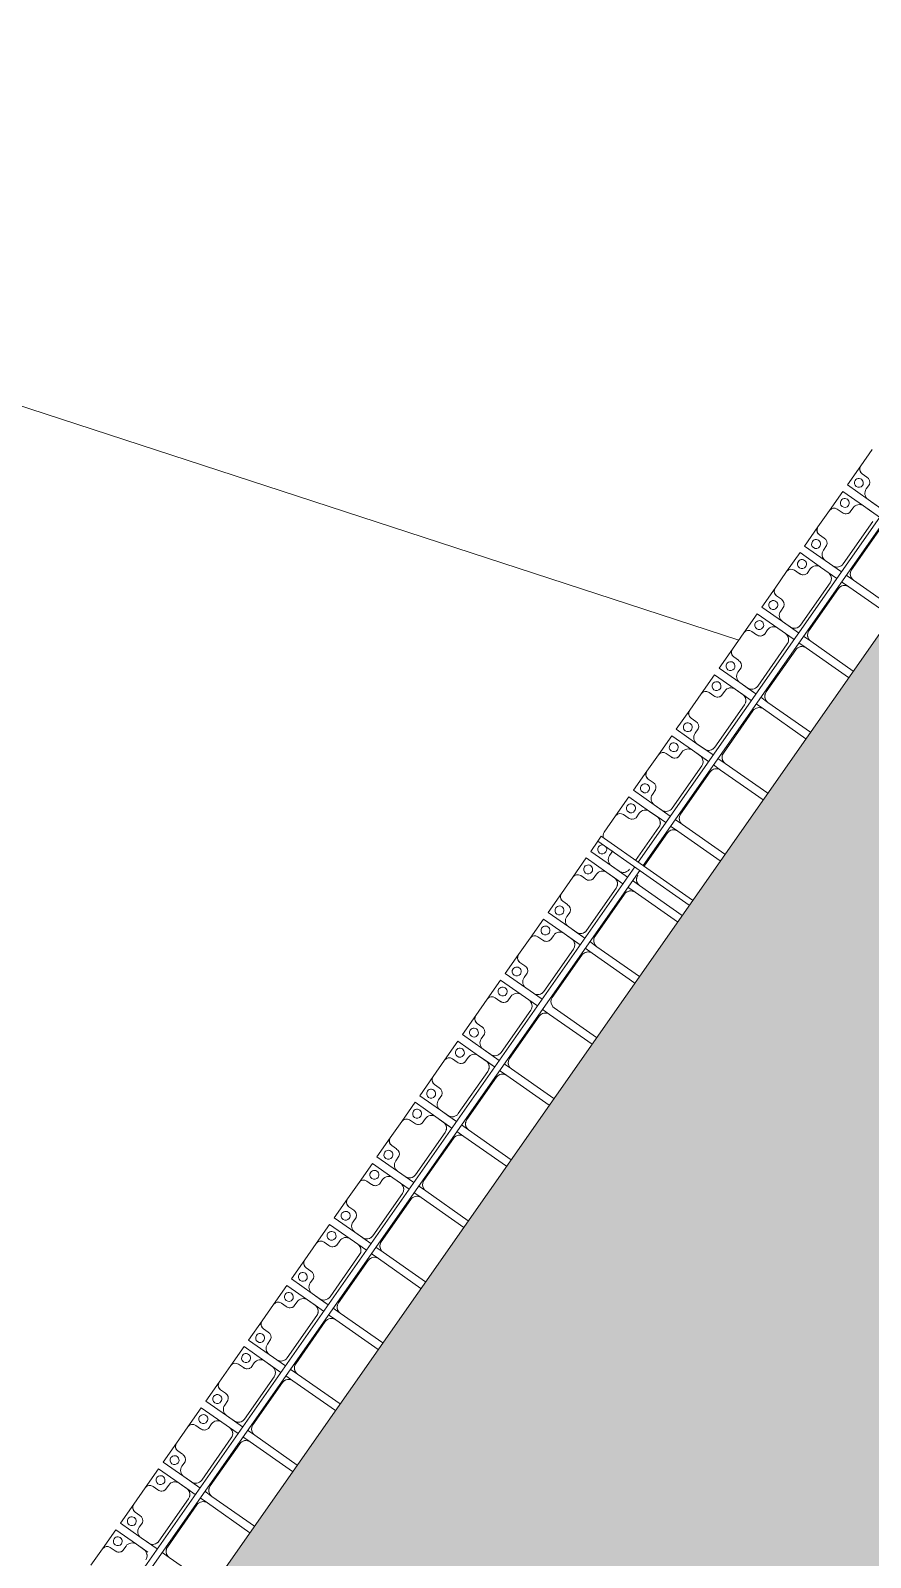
# Model space of a CAD drawing. Header units: millimetres. Extents: x -861324 to 439029, y -308065 to 694685.
# Drawn here: x -482926 to -477293, y 228396 to 238636 of the extents above; entities that cross this region are included whole.
import ezdxf

# ---------------------------------------------------------------- set-up
doc = ezdxf.new("R2010")
doc.units = ezdxf.units.MM
for name, color, linetype, lineweight in [('A-DETL-GENF', 92, 'Continuous', 9), ('A-DETL-THIN', 151, 'Continuous', 9), ('A-GENM', 13, 'Continuous', 9), ('C-TOPO-MINR', 7, 'Continuous', 9), ('S-BEAM', 12, 'Continuous', 9)]:
    doc.layers.add(name, color=color, linetype=linetype, lineweight=lineweight)

# ---------------------------------------------------------------- blocks, each defined once
blk = doc.blocks.new('Dầm C52 - Hộp 40x60-19816-BỐ TRÍ BÈ PIN HỒ BẢN MÒNG')
at = {"layer": 'S-BEAM', "color": 7}
for p, q in [((-145891, -20), (-145891, 20)), ((-145891, 20), (-145143, 20)), ((-145143, -20), (-145891, -20))]:
    blk.add_line(p, q, dxfattribs=at)
blk = doc.blocks.new('Dai phaodi lai - DẢI PHAO ĐI LẠI-19048-BỐ TRÍ BÈ PIN HỒ BẢN MÒNG')
at = {"layer": 'A-GENM', "color": 7}
for p, q in [((49223, -348), (49223, 0)), ((49277, 0), (49277, -348)), ((49723, -348), (49723, 0)), ((49777, 0), (49777, -348)), ((50223, -348), (50223, 0)), ((50277, 0), (50277, -348)), ((50723, -348), (50723, 0)), ((50777, 0), (50777, -348)), ((51223, -348), (51223, 0)), ((51277, 0), (51277, -348)), ((51723, -348), (51723, 0)), ((51777, 0), (51777, -348)), ((52223, -348), (52223, 0)), ((52277, 0), (52277, -348)), ((52723, -348), (52723, 0)), ((52777, 0), (52777, -348)), ((53223, -348), (53223, 0)), ((53277, 0), (53277, -348)), ((53723, -348), (53723, 0)), ((53777, 0), (53777, -348)), ((54223, -348), (54223, 0)), ((54277, 0), (54277, -348)), ((54723, -348), (54723, 0)), ((54777, 0), (54777, -348)), ((55223, -348), (55223, 0)), ((55277, 0), (55277, -348)), ((55723, -348), (55723, 0)), ((55777, 0), (55777, -348)), ((56223, -348), (56223, 0)), ((56277, 0), (56277, -348)), ((56723, -348), (56723, 0)), ((56777, 0), (56777, -348)), ((57223, -348), (57223, 0)), ((48827, -398), (49173, -398)), ((49223, -348), (49223, -407)), ((49277, -407), (49277, -348)), ((49327, -398), (49673, -398)), ((49723, -348), (49723, -407)), ((49777, -407), (49777, -348)), ((49827, -398), (50173, -398)), ((50223, -348), (50223, -407)), ((50277, -407), (50277, -348)), ((50327, -398), (50673, -398)), ((50723, -348), (50723, -407)), ((50777, -407), (50777, -348)), ((50827, -398), (51173, -398)), ((51223, -348), (51223, -407)), ((51277, -407), (51277, -348)), ((51327, -398), (51600, -398)), ((51723, -348), (51723, -407)), ((51777, -407), (51777, -348)), ((51827, -398), (52173, -398)), ((52223, -348), (52223, -407)), ((52277, -407), (52277, -348)), ((52327, -398), (52673, -398)), ((52777, -407), (52777, -348)), ((52827, -398), (53173, -398)), ((53223, -348), (53223, -407)), ((53277, -407), (53277, -348)), ((53327, -398), (53673, -398)), ((53723, -348), (53723, -407)), ((53777, -407), (53777, -348)), ((53827, -398), (54173, -398)), ((54223, -348), (54223, -407)), ((54277, -407), (54277, -348)), ((54327, -398), (54673, -398)), ((54723, -348), (54723, -407)), ((54777, -407), (54777, -348)), ((54827, -398), (55173, -398)), ((55223, -348), (55223, -407)), ((55277, -407), (55277, -348)), ((55327, -398), (55673, -398)), ((55723, -348), (55723, -407)), ((55777, -407), (55777, -348)), ((55827, -398), (56173, -398)), ((56223, -348), (56223, -407)), ((56277, -407), (56277, -348)), ((56327, -398), (56673, -398)), ((56723, -348), (56723, -407)), ((56777, -407), (56777, -348)), ((56827, -398), (57173, -398)), ((57223, -348), (57223, -407)), ((49173, -467), (48827, -467)), ((49223, -447), (49223, -517)), ((49277, -517), (49277, -447)), ((49673, -467), (49327, -467)), ((49723, -447), (49723, -517)), ((49777, -517), (49777, -447)), ((50173, -467), (49827, -467)), ((50223, -447), (50223, -517)), ((50277, -517), (50277, -447)), ((50673, -467), (50327, -467)), ((50723, -447), (50723, -517)), ((50777, -517), (50777, -447)), ((51173, -467), (50827, -467)), ((51223, -447), (51223, -517)), ((51277, -517), (51277, -447)), ((51600, -467), (51327, -467)), ((51723, -447), (51723, -517)), ((51777, -517), (51777, -447)), ((52173, -467), (51827, -467)), ((52223, -447), (52223, -517)), ((52277, -517), (52277, -447)), ((52673, -467), (52327, -467)), ((52723, -447), (52723, -517)), ((52777, -517), (52777, -447)), ((53173, -467), (52827, -467)), ((53223, -447), (53223, -517)), ((53277, -517), (53277, -447)), ((53673, -467), (53327, -467)), ((53723, -447), (53723, -517)), ((53777, -517), (53777, -447)), ((54173, -467), (53827, -467)), ((54223, -447), (54223, -517)), ((54277, -517), (54277, -447)), ((54673, -467), (54327, -467)), ((54723, -447), (54723, -517)), ((54777, -517), (54777, -447)), ((55173, -467), (54827, -467)), ((55223, -447), (55223, -517)), ((55277, -517), (55277, -447)), ((55673, -467), (55327, -467)), ((55723, -447), (55723, -517)), ((55777, -517), (55777, -447)), ((56173, -467), (55827, -467)), ((56223, -447), (56223, -517)), ((56277, -517), (56277, -447)), ((56673, -467), (56327, -467)), ((56723, -447), (56723, -517)), ((56777, -517), (56777, -447)), ((57173, -467), (56827, -467)), ((57223, -447), (57223, -517)), ((57277, -517), (57277, -486)), ((48723, -579), (48723, -517)), ((48723, -579), (48723, -748)), ((48723, -748), (48723, -579)), ((48777, -517), (48777, -579)), ((48777, -748), (48777, -579)), ((48777, -579), (48777, -748)), ((49223, -579), (49223, -517)), ((49223, -579), (49223, -748)), ((49223, -748), (49223, -579)), ((49277, -517), (49277, -579)), ((49277, -748), (49277, -579)), ((49277, -579), (49277, -748)), ((49723, -579), (49723, -517)), ((49723, -579), (49723, -748)), ((49723, -748), (49723, -579)), ((49777, -517), (49777, -579)), ((49777, -748), (49777, -579)), ((49777, -579), (49777, -748)), ((50223, -579), (50223, -517)), ((50223, -579), (50223, -748)), ((50223, -748), (50223, -579)), ((50277, -517), (50277, -579)), ((50277, -748), (50277, -579)), ((50277, -579), (50277, -748)), ((50723, -579), (50723, -517)), ((50723, -579), (50723, -748)), ((50723, -748), (50723, -579)), ((50777, -517), (50777, -579)), ((50777, -748), (50777, -579)), ((50777, -579), (50777, -748)), ((51223, -579), (51223, -517)), ((51223, -579), (51223, -748)), ((51223, -748), (51223, -579)), ((51277, -517), (51277, -579)), ((51277, -748), (51277, -579)), ((51277, -579), (51277, -748)), ((51723, -579), (51723, -517)), ((51723, -579), (51723, -748)), ((51723, -748), (51723, -579)), ((51777, -517), (51777, -579)), ((51777, -748), (51777, -579)), ((51777, -579), (51777, -748)), ((52223, -579), (52223, -517)), ((52223, -579), (52223, -748)), ((52223, -748), (52223, -579)), ((52277, -517), (52277, -579)), ((52277, -748), (52277, -579)), ((52277, -579), (52277, -748)), ((52723, -579), (52723, -517)), ((52723, -579), (52723, -748)), ((52723, -748), (52723, -579)), ((52777, -517), (52777, -579)), ((52777, -748), (52777, -579)), ((52777, -579), (52777, -748)), ((53223, -579), (53223, -517)), ((53223, -579), (53223, -748)), ((53223, -748), (53223, -579)), ((53277, -517), (53277, -579)), ((53277, -748), (53277, -579)), ((53277, -579), (53277, -748)), ((53723, -579), (53723, -517)), ((53723, -579), (53723, -748)), ((53723, -748), (53723, -579)), ((53777, -517), (53777, -579)), ((53777, -748), (53777, -579)), ((53777, -579), (53777, -748)), ((54223, -579), (54223, -517)), ((54223, -579), (54223, -748)), ((54223, -748), (54223, -579)), ((54277, -517), (54277, -579)), ((54277, -748), (54277, -579)), ((54277, -579), (54277, -748)), ((54723, -579), (54723, -517)), ((54723, -579), (54723, -748)), ((54723, -748), (54723, -579)), ((54777, -517), (54777, -579)), ((54777, -748), (54777, -579)), ((54777, -579), (54777, -748)), ((55223, -579), (55223, -517)), ((55223, -579), (55223, -748)), ((55223, -748), (55223, -579)), ((55277, -517), (55277, -579)), ((55277, -748), (55277, -579)), ((55277, -579), (55277, -748)), ((55723, -579), (55723, -517)), ((55723, -579), (55723, -748)), ((55723, -748), (55723, -579)), ((55777, -517), (55777, -579)), ((55777, -748), (55777, -579)), ((55777, -579), (55777, -748)), ((56223, -579), (56223, -517)), ((56223, -579), (56223, -748)), ((56223, -748), (56223, -579)), ((56277, -517), (56277, -579)), ((56277, -748), (56277, -579)), ((56277, -579), (56277, -748)), ((56723, -579), (56723, -517)), ((56723, -579), (56723, -748)), ((56723, -748), (56723, -579)), ((56777, -517), (56777, -579)), ((56777, -748), (56777, -579)), ((56777, -579), (56777, -748)), ((57223, -579), (57223, -517)), ((57223, -579), (57223, -748)), ((57223, -748), (57223, -579)), ((57277, -517), (57277, -579)), ((57277, -748), (57277, -579)), ((57277, -579), (57277, -748)), ((48605, -710), (48605, -671)), ((48636, -629), (48673, -629)), ((48636, -629), (48673, -629)), ((48673, -629), (48636, -629)), ((48827, -629), (48864, -629)), ((48827, -629), (48864, -629)), ((48864, -629), (48827, -629)), ((48895, -671), (48895, -710)), ((49105, -710), (49105, -671)), ((49136, -629), (49173, -629)), ((49136, -629), (49173, -629)), ((49173, -629), (49136, -629)), ((49327, -629), (49364, -629)), ((49327, -629), (49364, -629)), ((49364, -629), (49327, -629)), ((49395, -671), (49395, -710)), ((49605, -710), (49605, -671)), ((49636, -629), (49673, -629)), ((49636, -629), (49673, -629)), ((49673, -629), (49636, -629)), ((49827, -629), (49864, -629)), ((49827, -629), (49864, -629)), ((49864, -629), (49827, -629)), ((49895, -671), (49895, -710)), ((50105, -710), (50105, -671)), ((50136, -629), (50173, -629)), ((50136, -629), (50173, -629)), ((50173, -629), (50136, -629)), ((50327, -629), (50364, -629)), ((50327, -629), (50364, -629)), ((50364, -629), (50327, -629)), ((50395, -671), (50395, -710)), ((50605, -710), (50605, -671)), ((50636, -629), (50673, -629)), ((50636, -629), (50673, -629)), ((50673, -629), (50636, -629)), ((50827, -629), (50864, -629)), ((50827, -629), (50864, -629)), ((50864, -629), (50827, -629)), ((50895, -671), (50895, -710)), ((51105, -710), (51105, -671)), ((51136, -629), (51173, -629)), ((51136, -629), (51173, -629)), ((51173, -629), (51136, -629)), ((51327, -629), (51364, -629)), ((51327, -629), (51364, -629)), ((51364, -629), (51327, -629)), ((51395, -671), (51395, -710)), ((51636, -629), (51673, -629)), ((51636, -629), (51673, -629)), ((51673, -629), (51636, -629)), ((51827, -629), (51864, -629)), ((51827, -629), (51864, -629)), ((51864, -629), (51827, -629)), ((51895, -671), (51895, -710)), ((52105, -710), (52105, -671)), ((52136, -629), (52173, -629)), ((52136, -629), (52173, -629)), ((52173, -629), (52136, -629)), ((52327, -629), (52364, -629)), ((52327, -629), (52364, -629)), ((52364, -629), (52327, -629)), ((52395, -671), (52395, -710)), ((52605, -710), (52605, -671)), ((52636, -629), (52673, -629)), ((52636, -629), (52673, -629)), ((52673, -629), (52636, -629)), ((52827, -629), (52864, -629)), ((52827, -629), (52864, -629)), ((52864, -629), (52827, -629)), ((52895, -671), (52895, -710)), ((53105, -710), (53105, -671)), ((53136, -629), (53173, -629)), ((53136, -629), (53173, -629)), ((53173, -629), (53136, -629)), ((53327, -629), (53364, -629)), ((53327, -629), (53364, -629)), ((53364, -629), (53327, -629)), ((53395, -671), (53395, -710)), ((53605, -710), (53605, -671)), ((53636, -629), (53673, -629)), ((53636, -629), (53673, -629)), ((53673, -629), (53636, -629)), ((53827, -629), (53864, -629)), ((53827, -629), (53864, -629)), ((53864, -629), (53827, -629)), ((53895, -671), (53895, -710)), ((54105, -710), (54105, -671)), ((54136, -629), (54173, -629)), ((54136, -629), (54173, -629)), ((54173, -629), (54136, -629)), ((54327, -629), (54364, -629)), ((54327, -629), (54364, -629)), ((54364, -629), (54327, -629)), ((54395, -671), (54395, -710)), ((54605, -710), (54605, -671)), ((54636, -629), (54673, -629)), ((54636, -629), (54673, -629)), ((54673, -629), (54636, -629)), ((54827, -629), (54864, -629)), ((54827, -629), (54864, -629)), ((54864, -629), (54827, -629)), ((54895, -671), (54895, -710)), ((55105, -710), (55105, -671)), ((55136, -629), (55173, -629)), ((55136, -629), (55173, -629)), ((55173, -629), (55136, -629)), ((55327, -629), (55364, -629)), ((55327, -629), (55364, -629)), ((55364, -629), (55327, -629)), ((55395, -671), (55395, -710)), ((55605, -710), (55605, -671)), ((55636, -629), (55673, -629)), ((55636, -629), (55673, -629)), ((55673, -629), (55636, -629)), ((55827, -629), (55864, -629)), ((55827, -629), (55864, -629)), ((55864, -629), (55827, -629)), ((55895, -671), (55895, -710)), ((56105, -710), (56105, -671)), ((56136, -629), (56173, -629)), ((56136, -629), (56173, -629)), ((56173, -629), (56136, -629)), ((56327, -629), (56364, -629)), ((56327, -629), (56364, -629)), ((56364, -629), (56327, -629)), ((56395, -671), (56395, -710)), ((56605, -710), (56605, -671)), ((56636, -629), (56673, -629)), ((56636, -629), (56673, -629)), ((56673, -629), (56636, -629)), ((56827, -629), (56864, -629)), ((56827, -629), (56864, -629)), ((56864, -629), (56827, -629)), ((56895, -671), (56895, -710)), ((57105, -710), (57105, -671)), ((57136, -629), (57173, -629)), ((57136, -629), (57173, -629)), ((57173, -629), (57136, -629)), ((57327, -629), (57364, -629)), ((57327, -629), (57364, -629)), ((57364, -629), (57327, -629)), ((57395, -671), (57395, -710)), ((48433, -748), (48567, -748)), ((48723, -748), (48567, -748)), ((48567, -748), (48723, -748)), ((48933, -748), (48777, -748)), ((48777, -748), (48933, -748)), ((48933, -748), (49067, -748)), ((49223, -748), (49067, -748)), ((49067, -748), (49223, -748)), ((49433, -748), (49277, -748)), ((49277, -748), (49433, -748)), ((49433, -748), (49567, -748)), ((49723, -748), (49567, -748)), ((49567, -748), (49723, -748)), ((49933, -748), (49777, -748)), ((49777, -748), (49933, -748)), ((49933, -748), (50067, -748)), ((50223, -748), (50067, -748)), ((50067, -748), (50223, -748)), ((50433, -748), (50277, -748)), ((50277, -748), (50433, -748)), ((50433, -748), (50567, -748)), ((50723, -748), (50567, -748)), ((50567, -748), (50723, -748)), ((50933, -748), (50777, -748)), ((50777, -748), (50933, -748)), ((50933, -748), (51067, -748)), ((51223, -748), (51067, -748)), ((51067, -748), (51223, -748)), ((51433, -748), (51277, -748)), ((51277, -748), (51433, -748)), ((51433, -748), (51567, -748)), ((51723, -748), (51640, -748)), ((51640, -748), (51723, -748)), ((51933, -748), (51777, -748)), ((51777, -748), (51933, -748)), ((51933, -748), (52067, -748)), ((52223, -748), (52067, -748)), ((52067, -748), (52223, -748)), ((52433, -748), (52277, -748)), ((52277, -748), (52433, -748)), ((52433, -748), (52567, -748)), ((52723, -748), (52567, -748)), ((52567, -748), (52723, -748)), ((52933, -748), (52777, -748)), ((52777, -748), (52933, -748)), ((52933, -748), (53067, -748)), ((53223, -748), (53067, -748)), ((53067, -748), (53223, -748)), ((53433, -748), (53277, -748)), ((53277, -748), (53433, -748)), ((53433, -748), (53567, -748)), ((53723, -748), (53567, -748)), ((53567, -748), (53723, -748)), ((53933, -748), (53777, -748)), ((53777, -748), (53933, -748)), ((53933, -748), (54067, -748)), ((54223, -748), (54067, -748)), ((54067, -748), (54223, -748)), ((54433, -748), (54277, -748)), ((54277, -748), (54433, -748)), ((54433, -748), (54567, -748)), ((54723, -748), (54567, -748)), ((54567, -748), (54723, -748)), ((54933, -748), (54777, -748)), ((54777, -748), (54933, -748)), ((54933, -748), (55067, -748)), ((55223, -748), (55067, -748)), ((55067, -748), (55223, -748)), ((55433, -748), (55277, -748)), ((55277, -748), (55433, -748)), ((55433, -748), (55567, -748)), ((55723, -748), (55567, -748)), ((55567, -748), (55723, -748)), ((55933, -748), (55777, -748)), ((55777, -748), (55933, -748)), ((55933, -748), (56067, -748)), ((56223, -748), (56067, -748)), ((56067, -748), (56223, -748)), ((56433, -748), (56277, -748)), ((56277, -748), (56433, -748)), ((56433, -748), (56567, -748)), ((56723, -748), (56567, -748)), ((56567, -748), (56723, -748)), ((56933, -748), (56777, -748)), ((56777, -748), (56933, -748)), ((56933, -748), (57067, -748)), ((57223, -748), (57067, -748)), ((57067, -748), (57223, -748)), ((57433, -748), (57277, -748)), ((57277, -748), (57433, -748)), ((57433, -748), (57567, -748))]:
    blk.add_line(p, q, dxfattribs=at)
at = {"layer": 'A-GENM', "color": 9}
for p, q in [((49223, -348), (49223, -407)), ((49277, -407), (49277, -348)), ((49723, -348), (49723, -407)), ((49777, -407), (49777, -348)), ((50223, -348), (50223, -407)), ((50277, -407), (50277, -348)), ((50723, -348), (50723, -407)), ((50777, -407), (50777, -348)), ((51223, -348), (51223, -407)), ((51277, -407), (51277, -348)), ((51723, -348), (51723, -407)), ((51777, -407), (51777, -348)), ((52223, -348), (52223, -407)), ((52277, -407), (52277, -348)), ((52777, -407), (52777, -348)), ((53223, -348), (53223, -407)), ((53277, -407), (53277, -348)), ((53723, -348), (53723, -407)), ((53777, -407), (53777, -348)), ((54223, -348), (54223, -407)), ((54277, -407), (54277, -348)), ((54723, -348), (54723, -407)), ((54777, -407), (54777, -348)), ((55223, -348), (55223, -407)), ((55277, -407), (55277, -348)), ((55723, -348), (55723, -407)), ((55777, -407), (55777, -348)), ((56223, -348), (56223, -407)), ((56277, -407), (56277, -348)), ((56723, -348), (56723, -407)), ((56777, -407), (56777, -348)), ((57223, -348), (57223, -407)), ((48723, -447), (48723, -579)), ((48777, -579), (48777, -447)), ((49223, -447), (49223, -579)), ((49277, -579), (49277, -447)), ((49723, -447), (49723, -579)), ((49777, -579), (49777, -447)), ((50223, -447), (50223, -579)), ((50277, -579), (50277, -447)), ((50723, -447), (50723, -579)), ((50777, -579), (50777, -447)), ((51223, -447), (51223, -579)), ((51277, -579), (51277, -447)), ((51723, -447), (51723, -579)), ((51777, -579), (51777, -447)), ((52223, -447), (52223, -579)), ((52277, -579), (52277, -447)), ((52723, -447), (52723, -579)), ((52777, -579), (52777, -447)), ((53223, -447), (53223, -579)), ((53277, -579), (53277, -447)), ((53723, -447), (53723, -579)), ((53777, -579), (53777, -447)), ((54223, -447), (54223, -579)), ((54277, -579), (54277, -447)), ((54723, -447), (54723, -579)), ((54777, -579), (54777, -447)), ((55223, -447), (55223, -579)), ((55277, -579), (55277, -447)), ((55723, -447), (55723, -579)), ((55777, -579), (55777, -447)), ((56223, -447), (56223, -579)), ((56277, -579), (56277, -447)), ((56723, -447), (56723, -579)), ((56777, -579), (56777, -447)), ((57223, -447), (57223, -579)), ((57277, -579), (57277, -486)), ((48673, -629), (48636, -629)), ((48864, -629), (48827, -629)), ((49173, -629), (49136, -629)), ((49364, -629), (49327, -629)), ((49673, -629), (49636, -629)), ((49864, -629), (49827, -629)), ((50173, -629), (50136, -629)), ((50364, -629), (50327, -629)), ((50673, -629), (50636, -629)), ((50864, -629), (50827, -629)), ((51173, -629), (51136, -629)), ((51364, -629), (51327, -629)), ((51673, -629), (51636, -629)), ((51864, -629), (51827, -629)), ((52173, -629), (52136, -629)), ((52364, -629), (52327, -629)), ((52673, -629), (52636, -629)), ((52864, -629), (52827, -629)), ((53173, -629), (53136, -629)), ((53364, -629), (53327, -629)), ((53673, -629), (53636, -629)), ((53864, -629), (53827, -629)), ((54173, -629), (54136, -629)), ((54364, -629), (54327, -629)), ((54673, -629), (54636, -629)), ((54864, -629), (54827, -629)), ((55173, -629), (55136, -629)), ((55364, -629), (55327, -629)), ((55673, -629), (55636, -629)), ((55864, -629), (55827, -629)), ((56173, -629), (56136, -629)), ((56364, -629), (56327, -629)), ((56673, -629), (56636, -629)), ((56864, -629), (56827, -629)), ((57173, -629), (57136, -629)), ((57364, -629), (57327, -629))]:
    blk.add_line(p, q, dxfattribs=at)
at = {"layer": 'A-GENM', "color": 7}
for centre, radius, start, end in [((49173, -348), 50, 270, 360), ((49173, -348), 50, 270, 345), ((49327, -348), 50, 180, 270), ((49327, -348), 50, 180, 255), ((49673, -348), 50, 270, 360), ((49673, -348), 50, 270, 345), ((49827, -348), 50, 180, 270), ((49827, -348), 50, 180, 255), ((50173, -348), 50, 270, 360), ((50173, -348), 50, 270, 345), ((50327, -348), 50, 180, 270), ((50327, -348), 50, 180, 255), ((50673, -348), 50, 270, 360), ((50673, -348), 50, 270, 345), ((50827, -348), 50, 180, 270), ((50827, -348), 50, 180, 255), ((51173, -348), 50, 270, 360), ((51173, -348), 50, 270, 345), ((51327, -348), 50, 180, 270), ((51327, -348), 50, 180, 255), ((51673, -348), 50, 270, 360), ((51673, -348), 50, 270, 345), ((51827, -348), 50, 180, 270), ((51827, -348), 50, 180, 255), ((52173, -348), 50, 270, 360), ((52173, -348), 50, 270, 345), ((52327, -348), 50, 180, 270), ((52327, -348), 50, 180, 255), ((52673, -348), 50, 270, 360), ((52673, -348), 50, 270, 345), ((52827, -348), 50, 180, 270), ((52827, -348), 50, 180, 255), ((53173, -348), 50, 270, 360), ((53173, -348), 50, 270, 345), ((53327, -348), 50, 180, 270), ((53327, -348), 50, 180, 255), ((53673, -348), 50, 270, 360), ((53673, -348), 50, 270, 345), ((53827, -348), 50, 180, 270), ((53827, -348), 50, 180, 255), ((54173, -348), 50, 270, 360), ((54173, -348), 50, 270, 345), ((54327, -348), 50, 180, 270), ((54327, -348), 50, 180, 255), ((54673, -348), 50, 270, 360), ((54673, -348), 50, 270, 345), ((54827, -348), 50, 180, 270), ((54827, -348), 50, 180, 255), ((55173, -348), 50, 270, 360), ((55173, -348), 50, 270, 345), ((55327, -348), 50, 180, 270), ((55327, -348), 50, 180, 255), ((55673, -348), 50, 270, 360), ((55673, -348), 50, 270, 345), ((55827, -348), 50, 180, 270), ((55827, -348), 50, 180, 255), ((56173, -348), 50, 270, 360), ((56173, -348), 50, 270, 345), ((56327, -348), 50, 180, 270), ((56327, -348), 50, 180, 255), ((56673, -348), 50, 270, 360), ((56673, -348), 50, 270, 345), ((56827, -348), 50, 180, 270), ((56827, -348), 50, 180, 255), ((57173, -348), 50, 270, 360), ((57173, -348), 50, 270, 345), ((49173, -517), 50, 360, 90), ((49173, -517), 50, 360, 75), ((49327, -517), 50, 90, 180), ((49327, -517), 50, 90, 165), ((49673, -517), 50, 360, 90), ((49673, -517), 50, 360, 75), ((49827, -517), 50, 90, 180), ((49827, -517), 50, 90, 165), ((50173, -517), 50, 360, 90), ((50173, -517), 50, 360, 75), ((50327, -517), 50, 90, 180), ((50327, -517), 50, 90, 165), ((50673, -517), 50, 360, 90), ((50673, -517), 50, 360, 75), ((50827, -517), 50, 90, 180), ((50827, -517), 50, 90, 165), ((51173, -517), 50, 360, 90), ((51173, -517), 50, 360, 75), ((51327, -517), 50, 90, 180), ((51327, -517), 50, 90, 165), ((51673, -517), 50, 360, 90), ((51673, -517), 50, 360, 75), ((51827, -517), 50, 90, 180), ((51827, -517), 50, 90, 165), ((52173, -517), 50, 360, 90), ((52173, -517), 50, 360, 75), ((52327, -517), 50, 90, 180), ((52327, -517), 50, 90, 165), ((52673, -517), 50, 360, 90), ((52673, -517), 50, 360, 75), ((52827, -517), 50, 90, 180), ((52827, -517), 50, 90, 165), ((53173, -517), 50, 360, 90), ((53173, -517), 50, 360, 75), ((53327, -517), 50, 90, 180), ((53327, -517), 50, 90, 165), ((53673, -517), 50, 360, 90), ((53673, -517), 50, 360, 75), ((53827, -517), 50, 90, 180), ((53827, -517), 50, 90, 165), ((54173, -517), 50, 360, 90), ((54173, -517), 50, 360, 75), ((54327, -517), 50, 90, 180), ((54327, -517), 50, 90, 165), ((54673, -517), 50, 360, 90), ((54673, -517), 50, 360, 75), ((54827, -517), 50, 90, 180), ((54827, -517), 50, 90, 165), ((55173, -517), 50, 360, 90), ((55173, -517), 50, 360, 75), ((55327, -517), 50, 90, 180), ((55327, -517), 50, 90, 165), ((55673, -517), 50, 360, 90), ((55673, -517), 50, 360, 75), ((55827, -517), 50, 90, 180), ((55827, -517), 50, 90, 165), ((56173, -517), 50, 360, 90), ((56173, -517), 50, 360, 75), ((56327, -517), 50, 90, 180), ((56327, -517), 50, 90, 165), ((56673, -517), 50, 360, 90), ((56673, -517), 50, 360, 75), ((56827, -517), 50, 90, 180), ((56827, -517), 50, 90, 165), ((57173, -517), 50, 360, 90), ((57173, -517), 50, 360, 75), ((57327, -517), 50, 90, 180), ((57327, -517), 50, 90, 165), ((48673, -579), 50, 270, 360), ((48673, -579), 50, 270, 360), ((48673, -579), 50, 270, 360), ((48827, -579), 50, 180, 270), ((48827, -579), 50, 180, 270), ((48827, -579), 50, 180, 270), ((49173, -579), 50, 270, 360), ((49173, -579), 50, 270, 360), ((49173, -579), 50, 270, 360), ((49327, -579), 50, 180, 270), ((49327, -579), 50, 180, 270), ((49327, -579), 50, 180, 270), ((49673, -579), 50, 270, 360), ((49673, -579), 50, 270, 360), ((49673, -579), 50, 270, 360), ((49827, -579), 50, 180, 270), ((49827, -579), 50, 180, 270), ((49827, -579), 50, 180, 270), ((50173, -579), 50, 270, 360), ((50173, -579), 50, 270, 360), ((50173, -579), 50, 270, 360), ((50327, -579), 50, 180, 270), ((50327, -579), 50, 180, 270), ((50327, -579), 50, 180, 270), ((50673, -579), 50, 270, 360), ((50673, -579), 50, 270, 360), ((50673, -579), 50, 270, 360), ((50827, -579), 50, 180, 270), ((50827, -579), 50, 180, 270), ((50827, -579), 50, 180, 270), ((51173, -579), 50, 270, 360), ((51173, -579), 50, 270, 360), ((51173, -579), 50, 270, 360), ((51327, -579), 50, 180, 270), ((51327, -579), 50, 180, 270), ((51327, -579), 50, 180, 270), ((51673, -579), 50, 270, 360), ((51673, -579), 50, 270, 360), ((51673, -579), 50, 270, 360), ((51827, -579), 50, 180, 270), ((51827, -579), 50, 180, 270), ((51827, -579), 50, 180, 270), ((52173, -579), 50, 270, 360), ((52173, -579), 50, 270, 360), ((52173, -579), 50, 270, 360), ((52327, -579), 50, 180, 270), ((52327, -579), 50, 180, 270), ((52327, -579), 50, 180, 270), ((52673, -579), 50, 270, 360), ((52673, -579), 50, 270, 360), ((52673, -579), 50, 270, 360), ((52827, -579), 50, 180, 270), ((52827, -579), 50, 180, 270), ((52827, -579), 50, 180, 270), ((53173, -579), 50, 270, 360), ((53173, -579), 50, 270, 360), ((53173, -579), 50, 270, 360), ((53327, -579), 50, 180, 270), ((53327, -579), 50, 180, 270), ((53327, -579), 50, 180, 270), ((53673, -579), 50, 270, 360), ((53673, -579), 50, 270, 360), ((53673, -579), 50, 270, 360), ((53827, -579), 50, 180, 270), ((53827, -579), 50, 180, 270), ((53827, -579), 50, 180, 270), ((54173, -579), 50, 270, 360), ((54173, -579), 50, 270, 360), ((54173, -579), 50, 270, 360), ((54327, -579), 50, 180, 270), ((54327, -579), 50, 180, 270), ((54327, -579), 50, 180, 270), ((54673, -579), 50, 270, 360), ((54673, -579), 50, 270, 360), ((54673, -579), 50, 270, 360), ((54827, -579), 50, 180, 270), ((54827, -579), 50, 180, 270), ((54827, -579), 50, 180, 270), ((55173, -579), 50, 270, 360), ((55173, -579), 50, 270, 360), ((55173, -579), 50, 270, 360), ((55327, -579), 50, 180, 270), ((55327, -579), 50, 180, 270), ((55327, -579), 50, 180, 270), ((55673, -579), 50, 270, 360), ((55673, -579), 50, 270, 360), ((55673, -579), 50, 270, 360), ((55827, -579), 50, 180, 270), ((55827, -579), 50, 180, 270), ((55827, -579), 50, 180, 270), ((56173, -579), 50, 270, 360), ((56173, -579), 50, 270, 360), ((56173, -579), 50, 270, 360), ((56327, -579), 50, 180, 270), ((56327, -579), 50, 180, 270), ((56327, -579), 50, 180, 270), ((56673, -579), 50, 270, 360), ((56673, -579), 50, 270, 360), ((56673, -579), 50, 270, 360), ((56827, -579), 50, 180, 270), ((56827, -579), 50, 180, 270), ((56827, -579), 50, 180, 270), ((57173, -579), 50, 270, 360), ((57173, -579), 50, 270, 360), ((57173, -579), 50, 270, 360), ((57327, -579), 50, 180, 270), ((57327, -579), 50, 180, 270), ((57327, -579), 50, 180, 270), ((48567, -710), 38, 270, 360), ((48645, -668), 40, 103.1885, 183.5081), ((48645, -668), 40, 103.1885, 183.5081), ((48645, -668), 40, 103.1885, 183.5081), ((48668, -693), 30, 90, 270), ((48668, -693), 30, 90, 270), ((48668, -693), 30, 270, 90), ((48668, -693), 30, 270, 90), ((48832, -693), 30, 90, 270), ((48832, -693), 30, 90, 270), ((48832, -693), 30, 270, 90), ((48832, -693), 30, 270, 90), ((48855, -668), 40, 356.4919, 76.8115), ((48855, -668), 40, 50.0383, 76.8115), ((48855, -668), 40, 50.0383, 76.8115), ((48855, -668), 40, 356.4919, 36.6517), ((48855, -668), 40, 356.4919, 36.6517), ((48933, -710), 38, 180, 270), ((48933, -710), 38, 180, 270), ((48933, -710), 38, 180, 270), ((49067, -710), 38, 270, 360), ((49145, -668), 40, 103.1885, 183.5081), ((49145, -668), 40, 103.1885, 183.5081), ((49145, -668), 40, 103.1885, 183.5081), ((49168, -693), 30, 90, 270), ((49168, -693), 30, 90, 270), ((49168, -693), 30, 270, 90), ((49168, -693), 30, 270, 90), ((49332, -693), 30, 90, 270), ((49332, -693), 30, 90, 270), ((49332, -693), 30, 270, 90), ((49332, -693), 30, 270, 90), ((49355, -668), 40, 356.4919, 76.8115), ((49355, -668), 40, 50.0383, 76.8115), ((49355, -668), 40, 50.0383, 76.8115), ((49355, -668), 40, 356.4919, 36.6517), ((49355, -668), 40, 356.4919, 36.6517), ((49433, -710), 38, 180, 270), ((49433, -710), 38, 180, 270), ((49433, -710), 38, 180, 270), ((49567, -710), 38, 270, 360), ((49645, -668), 40, 103.1885, 183.5081), ((49645, -668), 40, 103.1885, 183.5081), ((49645, -668), 40, 103.1885, 183.5081), ((49668, -693), 30, 90, 270), ((49668, -693), 30, 90, 270), ((49668, -693), 30, 270, 90), ((49668, -693), 30, 270, 90), ((49832, -693), 30, 90, 270), ((49832, -693), 30, 90, 270), ((49832, -693), 30, 270, 90), ((49832, -693), 30, 270, 90), ((49855, -668), 40, 356.4919, 76.8115), ((49855, -668), 40, 50.0383, 76.8115), ((49855, -668), 40, 50.0383, 76.8115), ((49855, -668), 40, 356.4919, 36.6517), ((49855, -668), 40, 356.4919, 36.6517), ((49933, -710), 38, 180, 270), ((49933, -710), 38, 180, 270), ((49933, -710), 38, 180, 270), ((50067, -710), 38, 270, 360), ((50145, -668), 40, 103.1885, 183.5081), ((50145, -668), 40, 103.1885, 183.5081), ((50145, -668), 40, 103.1885, 183.5081), ((50168, -693), 30, 90, 270), ((50168, -693), 30, 90, 270), ((50168, -693), 30, 270, 90), ((50168, -693), 30, 270, 90), ((50332, -693), 30, 90, 270), ((50332, -693), 30, 90, 270), ((50332, -693), 30, 270, 90), ((50332, -693), 30, 270, 90), ((50355, -668), 40, 356.4919, 76.8115), ((50355, -668), 40, 50.0383, 76.8115), ((50355, -668), 40, 50.0383, 76.8115), ((50355, -668), 40, 356.4919, 36.6517), ((50355, -668), 40, 356.4919, 36.6517), ((50433, -710), 38, 180, 270), ((50433, -710), 38, 180, 270), ((50433, -710), 38, 180, 270), ((50567, -710), 38, 270, 360), ((50645, -668), 40, 103.1885, 183.5081), ((50645, -668), 40, 103.1885, 183.5081), ((50645, -668), 40, 103.1885, 183.5081), ((50668, -693), 30, 90, 270), ((50668, -693), 30, 90, 270), ((50668, -693), 30, 270, 90), ((50668, -693), 30, 270, 90), ((50832, -693), 30, 90, 270), ((50832, -693), 30, 90, 270), ((50832, -693), 30, 270, 90), ((50832, -693), 30, 270, 90), ((50855, -668), 40, 356.4919, 76.8115), ((50855, -668), 40, 50.0383, 76.8115), ((50855, -668), 40, 50.0383, 76.8115), ((50855, -668), 40, 356.4919, 36.6517), ((50855, -668), 40, 356.4919, 36.6517), ((50933, -710), 38, 180, 270), ((50933, -710), 38, 180, 270), ((50933, -710), 38, 180, 270), ((51067, -710), 38, 270, 360), ((51145, -668), 40, 103.1885, 183.5081), ((51145, -668), 40, 103.1885, 183.5081), ((51145, -668), 40, 103.1885, 183.5081), ((51168, -693), 30, 90, 270), ((51168, -693), 30, 90, 270), ((51168, -693), 30, 270, 90), ((51168, -693), 30, 270, 90), ((51332, -693), 30, 90, 270), ((51332, -693), 30, 90, 270), ((51332, -693), 30, 270, 90), ((51332, -693), 30, 270, 90), ((51355, -668), 40, 356.4919, 76.8115), ((51355, -668), 40, 50.0383, 76.8115), ((51355, -668), 40, 50.0383, 76.8115), ((51355, -668), 40, 356.4919, 36.6517), ((51355, -668), 40, 356.4919, 36.6517), ((51433, -710), 38, 180, 270), ((51433, -710), 38, 180, 270), ((51433, -710), 38, 180, 270), ((51668, -693), 30, 90, 165), ((51668, -693), 30, 90, 165), ((51668, -693), 30, 195, 270), ((51668, -693), 30, 195, 270), ((51668, -693), 30, 270, 90), ((51668, -693), 30, 270, 90), ((51832, -693), 30, 90, 270), ((51832, -693), 30, 90, 270), ((51832, -693), 30, 270, 90), ((51832, -693), 30, 270, 90), ((51855, -668), 40, 356.4919, 76.8115), ((51855, -668), 40, 50.0383, 76.8115), ((51855, -668), 40, 50.0383, 76.8115), ((51855, -668), 40, 356.4919, 36.6517), ((51855, -668), 40, 356.4919, 36.6517), ((51933, -710), 38, 180, 270), ((51933, -710), 38, 180, 270), ((51933, -710), 38, 180, 270), ((52067, -710), 38, 270, 360), ((52145, -668), 40, 103.1885, 183.5081), ((52145, -668), 40, 103.1885, 183.5081), ((52145, -668), 40, 103.1885, 183.5081), ((52168, -693), 30, 90, 270), ((52168, -693), 30, 90, 270), ((52168, -693), 30, 270, 90), ((52168, -693), 30, 270, 90), ((52332, -693), 30, 90, 270), ((52332, -693), 30, 90, 270), ((52332, -693), 30, 270, 90), ((52332, -693), 30, 270, 90), ((52355, -668), 40, 356.4919, 76.8115), ((52355, -668), 40, 50.0383, 76.8115), ((52355, -668), 40, 50.0383, 76.8115), ((52355, -668), 40, 356.4919, 36.6517), ((52355, -668), 40, 356.4919, 36.6517), ((52433, -710), 38, 180, 270), ((52433, -710), 38, 180, 270), ((52433, -710), 38, 180, 270), ((52567, -710), 38, 270, 360), ((52645, -668), 40, 103.1885, 183.5081), ((52645, -668), 40, 103.1885, 183.5081), ((52645, -668), 40, 103.1885, 183.5081), ((52668, -693), 30, 90, 270), ((52668, -693), 30, 90, 270), ((52668, -693), 30, 270, 90), ((52668, -693), 30, 270, 90), ((52832, -693), 30, 90, 270), ((52832, -693), 30, 90, 270), ((52832, -693), 30, 270, 90), ((52832, -693), 30, 270, 90), ((52855, -668), 40, 356.4919, 76.8115), ((52855, -668), 40, 50.0383, 76.8115), ((52855, -668), 40, 50.0383, 76.8115), ((52855, -668), 40, 356.4919, 36.6517), ((52855, -668), 40, 356.4919, 36.6517), ((52933, -710), 38, 180, 270), ((52933, -710), 38, 180, 270), ((52933, -710), 38, 180, 270), ((53067, -710), 38, 270, 360), ((53145, -668), 40, 103.1885, 183.5081), ((53145, -668), 40, 103.1885, 183.5081), ((53145, -668), 40, 103.1885, 183.5081), ((53168, -693), 30, 90, 270), ((53168, -693), 30, 90, 270), ((53168, -693), 30, 270, 90), ((53168, -693), 30, 270, 90), ((53332, -693), 30, 90, 270), ((53332, -693), 30, 90, 270), ((53332, -693), 30, 270, 90), ((53332, -693), 30, 270, 90), ((53355, -668), 40, 356.4919, 76.8115), ((53355, -668), 40, 50.0383, 76.8115), ((53355, -668), 40, 50.0383, 76.8115), ((53355, -668), 40, 356.4919, 36.6517), ((53355, -668), 40, 356.4919, 36.6517), ((53433, -710), 38, 180, 270), ((53433, -710), 38, 180, 270), ((53433, -710), 38, 180, 270), ((53567, -710), 38, 270, 360), ((53645, -668), 40, 103.1885, 183.5081), ((53645, -668), 40, 103.1885, 183.5081), ((53645, -668), 40, 103.1885, 183.5081), ((53668, -693), 30, 90, 270), ((53668, -693), 30, 90, 270), ((53668, -693), 30, 270, 90), ((53668, -693), 30, 270, 90), ((53832, -693), 30, 90, 270), ((53832, -693), 30, 90, 270), ((53832, -693), 30, 270, 90), ((53832, -693), 30, 270, 90), ((53855, -668), 40, 356.4919, 76.8115), ((53855, -668), 40, 50.0383, 76.8115), ((53855, -668), 40, 50.0383, 76.8115), ((53855, -668), 40, 356.4919, 36.6517), ((53855, -668), 40, 356.4919, 36.6517), ((53933, -710), 38, 180, 270), ((53933, -710), 38, 180, 270), ((53933, -710), 38, 180, 270), ((54067, -710), 38, 270, 360), ((54145, -668), 40, 103.1885, 183.5081), ((54145, -668), 40, 103.1885, 183.5081), ((54145, -668), 40, 103.1885, 183.5081), ((54168, -693), 30, 90, 270), ((54168, -693), 30, 90, 270), ((54168, -693), 30, 270, 90), ((54168, -693), 30, 270, 90), ((54332, -693), 30, 90, 270), ((54332, -693), 30, 90, 270), ((54332, -693), 30, 270, 90), ((54332, -693), 30, 270, 90), ((54355, -668), 40, 356.4919, 76.8115), ((54355, -668), 40, 50.0383, 76.8115), ((54355, -668), 40, 50.0383, 76.8115), ((54355, -668), 40, 356.4919, 36.6517), ((54355, -668), 40, 356.4919, 36.6517), ((54433, -710), 38, 180, 270), ((54433, -710), 38, 180, 270), ((54433, -710), 38, 180, 270), ((54567, -710), 38, 270, 360), ((54645, -668), 40, 103.1885, 183.5081), ((54645, -668), 40, 103.1885, 183.5081), ((54645, -668), 40, 103.1885, 183.5081), ((54668, -693), 30, 90, 270), ((54668, -693), 30, 90, 270), ((54668, -693), 30, 270, 90), ((54668, -693), 30, 270, 90), ((54832, -693), 30, 90, 270), ((54832, -693), 30, 90, 270), ((54832, -693), 30, 270, 90), ((54832, -693), 30, 270, 90), ((54855, -668), 40, 356.4919, 76.8115), ((54855, -668), 40, 50.0383, 76.8115), ((54855, -668), 40, 50.0383, 76.8115), ((54855, -668), 40, 356.4919, 36.6517), ((54855, -668), 40, 356.4919, 36.6517), ((54933, -710), 38, 180, 270), ((54933, -710), 38, 180, 270), ((54933, -710), 38, 180, 270), ((55067, -710), 38, 270, 360), ((55145, -668), 40, 103.1885, 183.5081), ((55145, -668), 40, 103.1885, 183.5081), ((55145, -668), 40, 103.1885, 183.5081), ((55168, -693), 30, 90, 270), ((55168, -693), 30, 90, 270), ((55168, -693), 30, 270, 90), ((55168, -693), 30, 270, 90), ((55332, -693), 30, 90, 270), ((55332, -693), 30, 90, 270), ((55332, -693), 30, 270, 90), ((55332, -693), 30, 270, 90), ((55355, -668), 40, 356.4919, 76.8115), ((55355, -668), 40, 50.0383, 76.8115), ((55355, -668), 40, 50.0383, 76.8115), ((55355, -668), 40, 356.4919, 36.6517), ((55355, -668), 40, 356.4919, 36.6517), ((55433, -710), 38, 180, 270), ((55433, -710), 38, 180, 270), ((55433, -710), 38, 180, 270), ((55567, -710), 38, 270, 360), ((55645, -668), 40, 103.1885, 183.5081), ((55645, -668), 40, 103.1885, 183.5081), ((55645, -668), 40, 103.1885, 183.5081), ((55668, -693), 30, 90, 270), ((55668, -693), 30, 90, 270), ((55668, -693), 30, 270, 90), ((55668, -693), 30, 270, 90), ((55832, -693), 30, 90, 270), ((55832, -693), 30, 90, 270), ((55832, -693), 30, 270, 90), ((55832, -693), 30, 270, 90), ((55855, -668), 40, 356.4919, 76.8115), ((55855, -668), 40, 50.0383, 76.8115), ((55855, -668), 40, 50.0383, 76.8115), ((55855, -668), 40, 356.4919, 36.6517), ((55855, -668), 40, 356.4919, 36.6517), ((55933, -710), 38, 180, 270), ((55933, -710), 38, 180, 270), ((55933, -710), 38, 180, 270), ((56067, -710), 38, 270, 360), ((56145, -668), 40, 103.1885, 183.5081), ((56145, -668), 40, 103.1885, 183.5081), ((56145, -668), 40, 103.1885, 183.5081), ((56168, -693), 30, 90, 270), ((56168, -693), 30, 90, 270), ((56168, -693), 30, 270, 90), ((56168, -693), 30, 270, 90), ((56332, -693), 30, 90, 270), ((56332, -693), 30, 90, 270), ((56332, -693), 30, 270, 90), ((56332, -693), 30, 270, 90), ((56355, -668), 40, 356.4919, 76.8115), ((56355, -668), 40, 50.0383, 76.8115), ((56355, -668), 40, 50.0383, 76.8115), ((56355, -668), 40, 356.4919, 36.6517), ((56355, -668), 40, 356.4919, 36.6517), ((56433, -710), 38, 180, 270), ((56433, -710), 38, 180, 270), ((56433, -710), 38, 180, 270), ((56567, -710), 38, 270, 360), ((56645, -668), 40, 103.1885, 183.5081), ((56645, -668), 40, 103.1885, 183.5081), ((56645, -668), 40, 103.1885, 183.5081), ((56668, -693), 30, 90, 270), ((56668, -693), 30, 90, 270), ((56668, -693), 30, 270, 90), ((56668, -693), 30, 270, 90), ((56832, -693), 30, 90, 270), ((56832, -693), 30, 90, 270), ((56832, -693), 30, 270, 90), ((56832, -693), 30, 270, 90), ((56855, -668), 40, 356.4919, 76.8115), ((56855, -668), 40, 50.0383, 76.8115), ((56855, -668), 40, 50.0383, 76.8115), ((56855, -668), 40, 356.4919, 36.6517), ((56855, -668), 40, 356.4919, 36.6517), ((56933, -710), 38, 180, 270), ((56933, -710), 38, 180, 270), ((56933, -710), 38, 180, 270), ((57067, -710), 38, 270, 360), ((57145, -668), 40, 103.1885, 183.5081), ((57145, -668), 40, 103.1885, 183.5081), ((57145, -668), 40, 103.1885, 183.5081), ((57168, -693), 30, 90, 270), ((57168, -693), 30, 90, 270), ((57168, -693), 30, 270, 90), ((57168, -693), 30, 270, 90), ((57332, -693), 30, 90, 270), ((57332, -693), 30, 90, 270), ((57332, -693), 30, 270, 90), ((57332, -693), 30, 270, 90), ((57355, -668), 40, 356.4919, 76.8115), ((57355, -668), 40, 50.0383, 76.8115), ((57355, -668), 40, 50.0383, 76.8115), ((57355, -668), 40, 356.4919, 36.6517), ((57355, -668), 40, 356.4919, 36.6517), ((57433, -710), 38, 180, 270), ((57433, -710), 38, 180, 270), ((57433, -710), 38, 180, 270), ((48567, -710), 38, 270, 345), ((48567, -710), 38, 270, 345), ((49067, -710), 38, 270, 345), ((49067, -710), 38, 270, 345), ((49567, -710), 38, 270, 345), ((49567, -710), 38, 270, 345), ((50067, -710), 38, 270, 345), ((50067, -710), 38, 270, 345), ((50567, -710), 38, 270, 345), ((50567, -710), 38, 270, 345), ((51067, -710), 38, 270, 345), ((51067, -710), 38, 270, 345), ((51567, -710), 38, 270, 330), ((51567, -710), 38, 270, 330), ((51567, -710), 38, 270, 330), ((52067, -710), 38, 270, 345), ((52067, -710), 38, 270, 345), ((52567, -710), 38, 270, 345), ((52567, -710), 38, 270, 345), ((53067, -710), 38, 270, 345), ((53067, -710), 38, 270, 345), ((53567, -710), 38, 270, 345), ((53567, -710), 38, 270, 345), ((54067, -710), 38, 270, 345), ((54067, -710), 38, 270, 345), ((54567, -710), 38, 270, 345), ((54567, -710), 38, 270, 345), ((55067, -710), 38, 270, 345), ((55067, -710), 38, 270, 345), ((55567, -710), 38, 270, 345.6965), ((55567, -710), 38, 270, 345.6965), ((56067, -710), 38, 270, 345), ((56067, -710), 38, 270, 345), ((56567, -710), 38, 270, 345), ((56567, -710), 38, 270, 345), ((57067, -710), 38, 270, 345), ((57067, -710), 38, 270, 345)]:
    blk.add_arc(centre, radius, start, end, dxfattribs=at)
at = {"layer": 'A-GENM', "color": 9}
for centre, radius, start, end in [((48673, -579), 50, 270, 360), ((48827, -579), 50, 180, 270), ((49173, -579), 50, 270, 360), ((49327, -579), 50, 180, 270), ((49673, -579), 50, 270, 360), ((49827, -579), 50, 180, 270), ((50173, -579), 50, 270, 360), ((50327, -579), 50, 180, 270), ((50673, -579), 50, 270, 360), ((50827, -579), 50, 180, 270), ((51173, -579), 50, 270, 360), ((51327, -579), 50, 180, 270), ((51673, -579), 50, 270, 360), ((51827, -579), 50, 180, 270), ((52173, -579), 50, 270, 360), ((52327, -579), 50, 180, 270), ((52673, -579), 50, 270, 360), ((52827, -579), 50, 180, 270), ((53173, -579), 50, 270, 360), ((53327, -579), 50, 180, 270), ((53673, -579), 50, 270, 360), ((53827, -579), 50, 180, 270), ((54173, -579), 50, 270, 360), ((54327, -579), 50, 180, 270), ((54673, -579), 50, 270, 360), ((54827, -579), 50, 180, 270), ((55173, -579), 50, 270, 360), ((55327, -579), 50, 180, 270), ((55673, -579), 50, 270, 360), ((55827, -579), 50, 180, 270), ((56173, -579), 50, 270, 360), ((56327, -579), 50, 180, 270), ((56673, -579), 50, 270, 360), ((56827, -579), 50, 180, 270), ((57173, -579), 50, 270, 360), ((57327, -579), 50, 180, 270), ((48645, -668), 40, 103.1885, 183.5081), ((48855, -668), 40, 50.0383, 76.8115), ((48855, -668), 40, 356.4919, 36.6517), ((48933, -710), 38, 180, 270), ((49145, -668), 40, 103.1885, 183.5081), ((49355, -668), 40, 50.0383, 76.8115), ((49355, -668), 40, 356.4919, 36.6517), ((49433, -710), 38, 180, 270), ((49645, -668), 40, 103.1885, 183.5081), ((49855, -668), 40, 50.0383, 76.8115), ((49855, -668), 40, 356.4919, 36.6517), ((49933, -710), 38, 180, 270), ((50145, -668), 40, 103.1885, 183.5081), ((50355, -668), 40, 50.0383, 76.8115), ((50355, -668), 40, 356.4919, 36.6517), ((50433, -710), 38, 180, 270), ((50645, -668), 40, 103.1885, 183.5081), ((50855, -668), 40, 50.0383, 76.8115), ((50855, -668), 40, 356.4919, 36.6517), ((50933, -710), 38, 180, 270), ((51145, -668), 40, 103.1885, 183.5081), ((51355, -668), 40, 50.0383, 76.8115), ((51355, -668), 40, 356.4919, 36.6517), ((51433, -710), 38, 180, 270), ((51855, -668), 40, 50.0383, 76.8115), ((51855, -668), 40, 356.4919, 36.6517), ((51933, -710), 38, 180, 270), ((52145, -668), 40, 103.1885, 183.5081), ((52355, -668), 40, 50.0383, 76.8115), ((52355, -668), 40, 356.4919, 36.6517), ((52433, -710), 38, 180, 270), ((52645, -668), 40, 103.1885, 183.5081), ((52855, -668), 40, 50.0383, 76.8115), ((52855, -668), 40, 356.4919, 36.6517), ((52933, -710), 38, 180, 270), ((53145, -668), 40, 103.1885, 183.5081), ((53355, -668), 40, 50.0383, 76.8115), ((53355, -668), 40, 356.4919, 36.6517), ((53433, -710), 38, 180, 270), ((53645, -668), 40, 103.1885, 183.5081), ((53855, -668), 40, 50.0383, 76.8115), ((53855, -668), 40, 356.4919, 36.6517), ((53933, -710), 38, 180, 270), ((54145, -668), 40, 103.1885, 183.5081), ((54355, -668), 40, 50.0383, 76.8115), ((54355, -668), 40, 356.4919, 36.6517), ((54433, -710), 38, 180, 270), ((54645, -668), 40, 103.1885, 183.5081), ((54855, -668), 40, 50.0383, 76.8115), ((54855, -668), 40, 356.4919, 36.6517), ((54933, -710), 38, 180, 270), ((55145, -668), 40, 103.1885, 183.5081), ((55355, -668), 40, 50.0383, 76.8115), ((55355, -668), 40, 356.4919, 36.6517), ((55433, -710), 38, 180, 270), ((55645, -668), 40, 103.1885, 183.5081), ((55855, -668), 40, 50.0383, 76.8115), ((55855, -668), 40, 356.4919, 36.6517), ((55933, -710), 38, 180, 270), ((56145, -668), 40, 103.1885, 183.5081), ((56355, -668), 40, 50.0383, 76.8115), ((56355, -668), 40, 356.4919, 36.6517), ((56433, -710), 38, 180, 270), ((56645, -668), 40, 103.1885, 183.5081), ((56855, -668), 40, 50.0383, 76.8115), ((56855, -668), 40, 356.4919, 36.6517), ((56933, -710), 38, 180, 270), ((57145, -668), 40, 103.1885, 183.5081), ((57355, -668), 40, 50.0383, 76.8115), ((57355, -668), 40, 356.4919, 36.6517), ((57433, -710), 38, 180, 270), ((48567, -710), 38, 270, 345), ((49067, -710), 38, 270, 345), ((49567, -710), 38, 270, 345), ((50067, -710), 38, 270, 345), ((50567, -710), 38, 270, 345), ((51067, -710), 38, 270, 345), ((51567, -710), 38, 270, 330), ((52067, -710), 38, 270, 345), ((52567, -710), 38, 270, 345), ((53067, -710), 38, 270, 345), ((53567, -710), 38, 270, 345), ((54067, -710), 38, 270, 345), ((54567, -710), 38, 270, 345), ((55067, -710), 38, 270, 345), ((55567, -710), 38, 270, 345.6965), ((56067, -710), 38, 270, 345), ((56567, -710), 38, 270, 345), ((57067, -710), 38, 270, 345)]:
    blk.add_arc(centre, radius, start, end, dxfattribs=at)
blk = doc.blocks.new('Dầm C52 - Dầm C52-V213-BỐ TRÍ BÈ PIN HỒ BẢN MÒNG')
at = {"layer": 'S-BEAM', "color": 7}
for p, q in [((-18613, 20), (-12653, 20)), ((-12613, 20), (-6653, 20)), ((-12653, -20), (-18613, -20)), ((-6653, -20), (-12613, -20))]:
    blk.add_line(p, q, dxfattribs=at)
blk = doc.blocks.new('HOBANMONG_BEPIN 6_rvt-1-BỐ TRÍ BÈ PIN HỒ BẢN MÒNG')
at = {"layer": 'A-GENM', "lineweight": 9, "rotation": 234.9999999999997}
blk.add_blockref('Dai phaodi lai - DẢI PHAO ĐI LẠI-19048-BỐ TRÍ BÈ PIN HỒ BẢN MÒNG', (-448889, 275071), dxfattribs=at)
at = {"layer": 'S-BEAM', "lineweight": 9}
for name, p, rotation in [('Dầm C52 - Dầm C52-V213-BỐ TRÍ BÈ PIN HỒ BẢN MÒNG', (-471600, 243380), 55.00000000000035), ('Dầm C52 - Hộp 40x60-19816-BỐ TRÍ BÈ PIN HỒ BẢN MÒNG', (-359603, 149536), 324.9999999999993)]:
    blk.add_blockref(name, p, dxfattribs=dict(at, rotation=rotation))

msp = doc.modelspace()

# ---------------------------------------------------------------- hatches: boundary and pattern name
at = {"layer": 'A-DETL-GENF'}
msp.add_hatch(color=8, dxfattribs=at).paths.add_polyline_path([(-248957, 54506), (-211101, 108570), (-448889, 275071), (-493590, 211231), (-314845, 86073), (-308000, 95848), (-250260, 55418)])

# ---------------------------------------------------------------- linework, layer by layer
at = {"layer": 'A-DETL-THIN'}
msp.add_line((-448889, 275071), (-493590, 211231), dxfattribs=at)
at = {"layer": 'C-TOPO-MINR'}
msp.add_line((-478177, 234547), (-488581, 237943), dxfattribs=at)

# ---------------------------------------------------------------- block references
at = {"lineweight": 5}
msp.add_blockref('HOBANMONG_BEPIN 6_rvt-1-BỐ TRÍ BÈ PIN HỒ BẢN MÒNG', (0, 0), dxfattribs=at)

doc.saveas('drawing.dxf')
